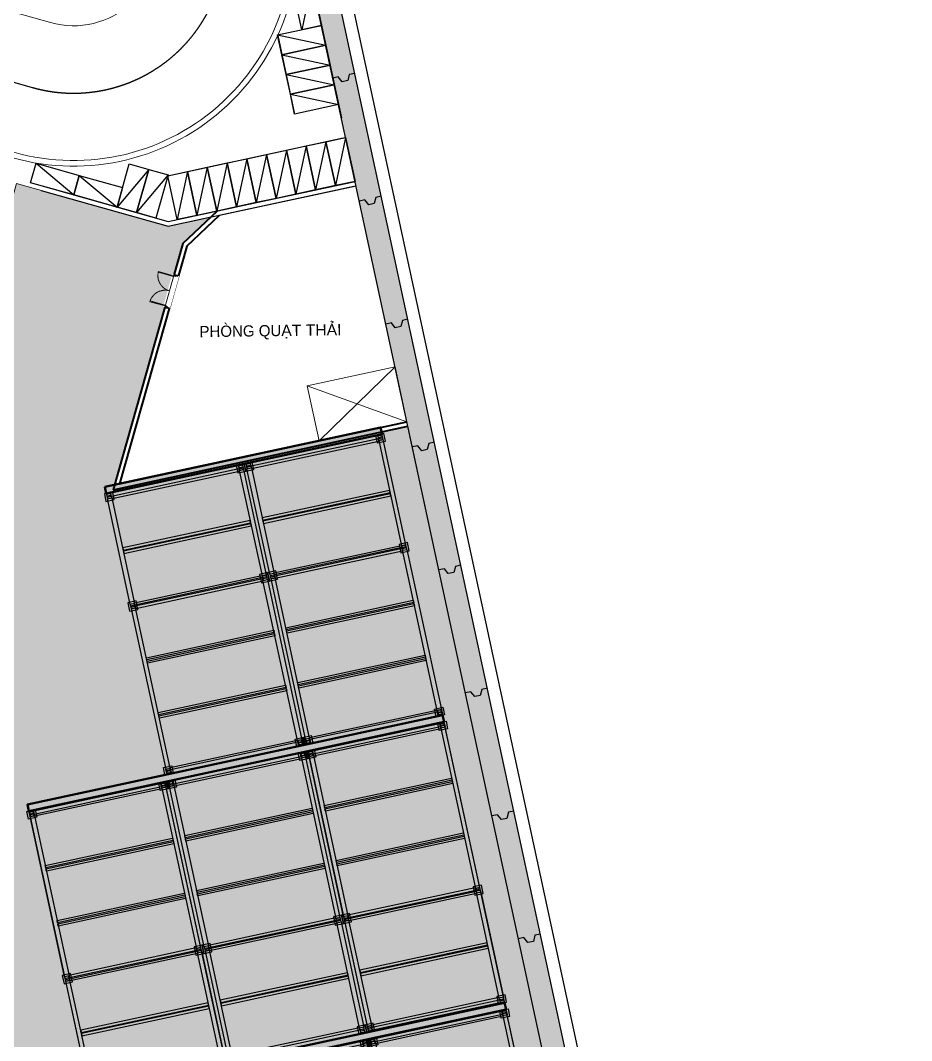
# Model space of a CAD drawing. Header units: millimetres. Extents: x -1534340 to 1713810, y -1348191 to 1114081.
# Drawn here: x 1336117 to 1375774, y 56595 to 102014 of the extents above; entities that cross this region are included whole.
import ezdxf

# ---------------------------------------------------------------- set-up
doc = ezdxf.new("R2010")
doc.units = ezdxf.units.MM
doc.header["$LTSCALE"] = 100
doc.set_wipeout_variables(frame=1)
for name, pattern in [('DASHDOT2', [0.5, 0.25, -0.125, 0, -0.125]), ('DASHED', [4.5, 3, -1.5]), ('HIDDEN', [0.375, 0.25, -0.125]), ('HIDDEN2', [0.1875, 0.125, -0.0625]), ('Xref_ST_MBDV Cot vach 30.7.2022$0$DASHDOT', [1, 0.5, -0.25, 0, -0.25])]:
    doc.linetypes.add(name, pattern=pattern)
for name, color, linetype in [('A-FLOR-STRS', 16, 'Continuous'), ('IDEA - dim', 251, 'Continuous'), ('KT-Kich thuoc', 9, 'Continuous'), ('xe cơ khí', 251, 'Continuous'), ('xemay', 39, 'Continuous'), ('Xref_ST_MBDV Cot vach 30.7.2022$0$Xref_ST_MBDV Cot vach 30.7.2022|Xref_ST_MBDV Cot vach 30.7.2022|Xref_ST_MBDV Cot vach 30.7.2022|Xref_ST_MBDV Cot vach 30.7.2022|A-CORE-OTLN', 2, 'Continuous'), ('Xref_ST_MBDV Cot vach 30.7.2022$0$Xref_ST_MBDV Cot vach 30.7.2022|Xref_ST_MBDV Cot vach 30.7.2022|Xref_ST_MBDV Cot vach 30.7.2022|Xref_ST_MBDV Cot vach 30.7.2022|A-WALL-PATT', 251, 'Continuous'), ('Xref_ST_MBDV Cot vach 30.7.2022$0$Xref_ST_MBDV Cot vach 30.7.2022|Xref_ST_MBDV Cot vach 30.7.2022|Xref_ST_MBDV Cot vach 30.7.2022|Xref_ST_MBDV Cot vach 30.7.2022|ccu12-Thay', 7, 'Continuous'), ('Xref_ST_MBDV Cot vach 30.7.2022$0$Xref_ST_MBDV Cot vach 30.7.2022|Xref_ST_MBDV Cot vach 30.7.2022|Xref_ST_MBDV Cot vach 30.7.2022|Xref_ST_MBDV Cot vach 30.7.2022|Site_plot line', 1, 'Xref_ST_MBDV Cot vach 30.7.2022$0$DASHDOT')]:
    doc.layers.add(name, color=color, linetype=linetype)
for name, color, linetype, lineweight in [('CUA', 37, 'Continuous', 13), ('GT NEW', 1, 'Continuous', 13), ('KT-Chu viet', 255, 'Continuous', 20), ('KT-GIAO THONG HAM', 42, 'Continuous', 13), ('KT-Net cat', 1, 'Continuous', 40), ('KT-Net cot', 2, 'Continuous', 50), ('KT-Net thay', 7, 'Continuous', 15), ('KT-Vat lieu', 250, 'Continuous', 9), ('SPE-MEP-HVAC', 140, 'Continuous', 0)]:
    doc.layers.add(name, color=color, linetype=linetype, lineweight=lineweight)
doc.styles.add('220126_HDN_HBA typical plan$0$211210_HDN_HBA_TYPICAL PLAN CORE OPT 1$0$HBA-Text', font='GOTHIC.TTF')

# ---------------------------------------------------------------- blocks, each defined once
blk = doc.blocks.new('Xref_ST_MBDV Cot vach 30.7.2022$0$Tuong Vay01-flat-1')
at = {"layer": 'Xref_ST_MBDV Cot vach 30.7.2022$0$Xref_ST_MBDV Cot vach 30.7.2022|Xref_ST_MBDV Cot vach 30.7.2022|Xref_ST_MBDV Cot vach 30.7.2022|Xref_ST_MBDV Cot vach 30.7.2022|A-WALL-PATT'}
h = blk.add_hatch(dxfattribs=at)
h.set_pattern_fill('ACET-2D-VATLIEU04', color=256, scale=50, pattern_type=2)
h.set_pattern_definition([(50, (-11139561.84, -1407213.45), (-225.902474, 189.5546825), [37.5, -412.5]), (355, (-11139561.84, -1407213.45), (32.127212, 367.215716), [30, -330]), (100.4514, (-11139531.95, -1407216.06), (-341.231527, -62.944187), [31.870095, -350.571056]), (46.1842, (-11139561.84, -1407113.45), (-319.180497, 306.252097), [56.25, -618.75]), (96.6356, (-11139517.37, -1407120.34), (-516.995922, -60.144022), [47.805144, -525.8565]), (351.1842, (-11139561.84, -1407113.45), (84.740774, 546.39543), [45, -495]), (21, (-11139511.84, -1407138.45), (-105.680822, 275.3079534), [37.5, -412.5]), (326, (-11139511.84, -1407138.45), (206.128805, 305.59852), [30, -330]), (71.4514, (-11139486.97, -1407155.22), (-328.963765, 110.380101), [31.870095, -350.571056]), (37.5, (-11139561.84, -1407213.45), (-78.1345294, 101.8269012), [0, -326, 0, -335, 0, -331.25]), (7.5, (-11139561.84, -1407213.45), (-23.2793464, 176.824191), [0, -191, 0, -318.5, 0, -126.25]), (327.5, (-11139673.34, -1407213.45), (71.9444175, 112.9301145), [0, -125, 0, -390, 0, -517.5000003]), (317.5, (-11139723.34, -1407213.45), (158.0205496, 172.449169), [0, -162.5, 0, -259, 0, -367.5]), (45, (-11139561.84, -1407213.45), (-150.260191, 150.260191), []), (45, (-11139561.84, -1407152.2), (-150.260191, 150.260191), [])])
h.paths.add_polyline_path([(-82665, -118500), (-81837, -121132), (-80903, -123728), (-79863, -126284), (-78720, -128795), (-77475, -131258), (-76131, -133667), (-74689, -136020), (-73153, -138312), (-71525, -140539), (-69807, -142699), (-68002, -144786), (-66114, -146798), (-64145, -148731), (-62100, -150582), (-59980, -152349), (-57790, -154027), (-55533, -155614), (-53213, -157109), (-50835, -158507), (-48401, -159807), (-45916, -161007), (-43385, -162104), (-40811, -163097), (-38198, -163985), (-35551, -164765), (-32875, -165436), (-30174, -165998), (-27451, -166448), (-24702, -166789), (-4397, -168938), (36420, -167648), (41836, -160719), (12445, -24368), (8473, -9249), (-4719, -5521), (-10557, -9947), (-34021, -27848), (-39777, -32009), (-41249, -35294), (-45787, -38574), (-49368, -38942), (-57644, -44924), (-59845, -46601), (-61969, -48362), (-64020, -50208), (-65993, -52137), (-67887, -54144), (-69696, -56226), (-71420, -58381), (-73054, -60604), (-74596, -62892), (-76043, -65242), (-77394, -67648), (-78645, -70107), (-79794, -72615), (-80841, -75168), (-81782, -77762), (-82617, -80392), (-83343, -83054), (-83961, -85743), (-84468, -88455), (-84865, -91186), (-85149, -93930), (-85321, -96684), (-85381, -99530), (-85329, -102201), (-85163, -104955), (-84886, -107701), (-84496, -110432), (-83996, -113146), (-83385, -115836)], flags=16)
h.paths.add_polyline_path([(-83625, -118781), (-82785, -121452), (-81837, -124086), (-80781, -126680), (-79621, -129228), (-78358, -131727), (-76994, -134172), (-75531, -136560), (-73973, -138886), (-72320, -141146), (-70577, -143337), (-68746, -145455), (-66829, -147497), (-64832, -149459), (-62755, -151337), (-60604, -153130), (-58382, -154833), (-56092, -156444), (-53738, -157960), (-51324, -159379), (-48854, -160699), (-46333, -161916), (-43764, -163030), (-41151, -164038), (-38500, -164938), (-35814, -165730), (-33098, -166411), (-30357, -166981), (-27595, -167438), (-24816, -167783), (-4434, -169940), (36920, -168633), (42913, -160966), (13418, -24135), (9295, -8442), (-4926, -4424), (-11163, -9151), (-34617, -27045), (-40580, -31355), (-42052, -34640), (-46156, -37607), (-49737, -37975), (-58240, -44121), (-60467, -45819), (-62623, -47605), (-64704, -49479), (-66707, -51435), (-68628, -53472), (-70465, -55586), (-72214, -57772), (-73872, -60029), (-75437, -62350), (-76905, -64734), (-78276, -67176), (-79545, -69672), (-80712, -72217), (-81774, -74808), (-82729, -77440), (-83576, -80109), (-84314, -82810), (-84940, -85539), (-85455, -88291), (-85857, -91062), (-86146, -93847), (-86321, -96642), (-86382, -99529), (-86328, -102241), (-86160, -105036), (-85879, -107821), (-85484, -110593), (-84976, -113347), (-84356, -116078)])
at = {"layer": 'Xref_ST_MBDV Cot vach 30.7.2022$0$Xref_ST_MBDV Cot vach 30.7.2022|Xref_ST_MBDV Cot vach 30.7.2022|Xref_ST_MBDV Cot vach 30.7.2022|Xref_ST_MBDV Cot vach 30.7.2022|A-CORE-OTLN', "color": 6}
for points in [[(42913, -160966), (13418, -24135), (9295, -8442), (-4926, -4424), (-11163, -9151), (-34617, -27045), (-40580, -31355), (-42052, -34640), (-46156, -37607), (-49737, -37975), (-58240, -44121), (-60467, -45819), (-62623, -47605), (-64704, -49479), (-66707, -51435), (-68628, -53472)], [(41836, -160719), (12445, -24368), (8473, -9249), (-4719, -5521), (-10557, -9947), (-34021, -27848), (-39777, -32009), (-41249, -35294), (-45787, -38574), (-49368, -38942), (-57644, -44924), (-59845, -46601), (-61969, -48362), (-64020, -50208), (-65993, -52137), (-67887, -54144), (-69696, -56226)]]:
    blk.add_lwpolyline(points, dxfattribs=at)
at = {"layer": 'Xref_ST_MBDV Cot vach 30.7.2022$0$Xref_ST_MBDV Cot vach 30.7.2022|Xref_ST_MBDV Cot vach 30.7.2022|Xref_ST_MBDV Cot vach 30.7.2022|Xref_ST_MBDV Cot vach 30.7.2022|ccu12-Thay', "ltscale": 10}
for points in [[(18728, -48769), (18484, -48822), (18414, -49093), (18170, -49146), (17995, -48927), (17751, -48980)], [(19908, -54244), (19664, -54296), (19594, -54567), (19350, -54620), (19175, -54402), (18931, -54454)], [(21088, -59718), (20844, -59770), (20774, -60041), (20530, -60094), (20355, -59876), (20111, -59929)], [(22268, -65192), (22024, -65245), (21954, -65516), (21710, -65568), (21535, -65350), (21291, -65403)], [(23448, -70666), (23204, -70719), (23134, -70990), (22890, -71043), (22715, -70824), (22471, -70877)], [(24628, -76141), (24384, -76193), (24314, -76464), (24070, -76517), (23895, -76299), (23651, -76351)], [(25808, -81615), (25564, -81668), (25494, -81938), (25250, -81991), (25075, -81773), (24831, -81826)], [(26988, -87089), (26744, -87142), (26674, -87413), (26430, -87465), (26255, -87247), (26011, -87300)]]:
    blk.add_lwpolyline(points, dxfattribs=at)
at = {"layer": 'Xref_ST_MBDV Cot vach 30.7.2022$0$Xref_ST_MBDV Cot vach 30.7.2022|Xref_ST_MBDV Cot vach 30.7.2022|Xref_ST_MBDV Cot vach 30.7.2022|Xref_ST_MBDV Cot vach 30.7.2022|Site_plot line', "ltscale": 5000}
blk.add_line((43505, -161101), (13953, -24007), dxfattribs=at)
blk = doc.blocks.new('*U225')
for p, q in [((674, 1376), (704, 1402)), ((1016, 1011), (689, 1389)), ((1001, 998), (1031, 1024)), ((-324, 513), (-355, 486)), ((-12, 121), (-340, 500)), ((3, 135), (-28, 108))]:
    blk.add_line(p, q)
for points in [[(1097, 949), (1066, 922), (608, 1452), (639, 1478)], [(1200, 906), (1155, 866), (1115, 912), (1123, 918), (1097, 949), (1134, 981)], [(38, 33), (68, 59), (-390, 588), (-420, 562)], [(65, -76), (111, -36), (72, 9), (64, 2), (38, 33), (0, 0)]]:
    blk.add_lwpolyline(points, close=True)
at = {"linetype": 'HIDDEN2'}
for centre, start, end in [((1097, 949), 130.8598, 220.8598), ((38, 33), 40.8598, 130.8597)]:
    blk.add_arc(centre, 700, start, end, dxfattribs=at)
blk = doc.blocks.new('A$C3E721162')
blk.add_wipeout([(0, -43), (0, 276), (1500, 276), (1500, -43)]).dxf.layer = 'KT-Kich thuoc'
at = {"layer": 'KT-Net cat'}
for p, q in [((0, 200), (0, 0)), ((1500, 200), (1500, 0))]:
    blk.add_line(p, q, dxfattribs=at)
at = {"layer": 'CUA', "rotation": 319.1402443640536}
blk.add_blockref('*U225', (0, 200), dxfattribs=at)
blk = doc.blocks.new('PQQQQQ')
at = {"layer": 'IDEA - dim', "color": 1}
for p, q in [((12618, -54897), (18742, -53577)), ((12714, -55081), (18784, -53772))]:
    blk.add_line(p, q, dxfattribs=at)
at = {"layer": 'KT-Net cat'}
for p, q in [((11070, -56350), (12618, -54897)), ((11247, -56458), (12714, -55081)), ((11070, -56350), (7974, -67304)), ((11247, -56458), (8257, -67039)), ((7974, -67304), (21091, -64477)), ((8257, -67039), (21049, -64281))]:
    blk.add_line(p, q, dxfattribs=at)
at = {"layer": 'SPE-MEP-HVAC', "linetype": 'HIDDEN', "ltscale": 1000}
blk.add_lwpolyline([(21049, -64281), (20522, -61838), (16612, -62680), (17139, -65124)], close=True, dxfattribs=at)
for points in [[(17141, -65128), (20522, -61838)], [(21049, -64281), (16612, -62680)]]:
    blk.add_lwpolyline(points, dxfattribs=at)
at = {"layer": 'KT-Chu viet', "insert": (14971, -59973), "char_height": 500, "width": 6105.49, "attachment_point": 2, "rotation": 0.7938, "style": '220126_HDN_HBA typical plan$0$211210_HDN_HBA_TYPICAL PLAN CORE OPT 1$0$HBA-Text'}
blk.add_mtext('PHÒNG QU{\\fArial|b0|i0|c0|p34;ẠT THẢI}', dxfattribs=at)
at = {"layer": 'KT-Kich thuoc', "rotation": 74.22122039211075}
blk.add_blockref('A$C3E721162', (10464, -59227), dxfattribs=at)
blk = doc.blocks.new('plot bike')
at = {"linetype": 'HIDDEN', "ltscale": 1000}
blk.add_line((0, 450), (2000, -450), dxfattribs=at)
blk.add_lwpolyline([(0, 450), (2000, 450), (2000, -450), (0, -450)], close=True, dxfattribs=at)
blk = doc.blocks.new('cot')
at = {"layer": 'xe cơ khí'}
for points in [[(11052751, 1251358), (11053091, 1251358), (11053091, 1250978), (11052751, 1250978)], [(11052801, 1251268), (11053001, 1251268), (11053001, 1251252), (11052801, 1251252)], [(11052801, 1251268), (11053001, 1251268), (11053001, 1251068), (11052801, 1251068)], [(11052801, 1251084), (11053001, 1251084), (11053001, 1251068), (11052801, 1251068)], [(11052921, 1251252), (11052921, 1251084), (11052881, 1251084), (11052881, 1251252)]]:
    blk.add_lwpolyline(points, close=True, dxfattribs=at)
blk = doc.blocks.new('bbbb5')
at = {"layer": 'xe cơ khí'}
for points in [[(7840, 6380), (7460, 6380), (7460, 6000), (7840, 6000)], [(175, 6090), (275, 6090), (275, 290), (175, 290)], [(7550, 6290), (250, 6290), (250, 6090), (7550, 6090)], [(2525, 6090), (2625, 6090), (2625, 290), (2525, 290)], [(2675, 6090), (2775, 6090), (2775, 290), (2675, 290)], [(5025, 6090), (5125, 6090), (5125, 290), (5025, 290)], [(5175, 6090), (5275, 6090), (5275, 290), (5175, 290)], [(7625, 6090), (7525, 6090), (7525, 290), (7625, 290)], [(7750, 6290), (7550, 6290), (7550, 6274), (7750, 6274)], [(7750, 6290), (7550, 6290), (7550, 6090), (7750, 6090)], [(7750, 6106), (7550, 6106), (7550, 6090), (7750, 6090)], [(7630, 6274), (7630, 6106), (7670, 6106), (7670, 6274)], [(7675, 6090), (7775, 6090), (7775, 290), (7675, 290)], [(7750, 6290), (12550, 6290), (12550, 6090), (7750, 6090)], [(10125, 6090), (10025, 6090), (10025, 290), (10125, 290)], [(10275, 6090), (10175, 6090), (10175, 290), (10275, 290)], [(12625, 6090), (12525, 6090), (12525, 290), (12625, 290)], [(250, 290), (7550, 290), (7550, 90), (250, 90)], [(7840, 380), (7460, 380), (7460, 0), (7840, 0)], [(7750, 290), (7550, 290), (7550, 274), (7750, 274)], [(7750, 290), (7550, 290), (7550, 90), (7750, 90)], [(7750, 106), (7550, 106), (7550, 90), (7750, 90)], [(7630, 274), (7630, 106), (7670, 106), (7670, 274)], [(12550, 290), (7750, 290), (7750, 90), (12550, 90)]]:
    blk.add_lwpolyline(points, close=True, dxfattribs=at)
for p in [(-11052751, -1244978), (-11052751, -1250978)]:
    blk.add_blockref('cot', p, dxfattribs=at)
at = {"layer": 'xe cơ khí', "xscale": -1}
for p in [(11065551, -1244978), (11065551, -1250978)]:
    blk.add_blockref('cot', p, dxfattribs=at)
blk = doc.blocks.new('jfgjghjfgjgfgjd')
at = {"layer": 'KT-Vat lieu'}
h = blk.add_hatch(dxfattribs=at)
h.set_pattern_fill('BTCT', color=256, scale=40)
h.set_pattern_definition([(50, (0, 0), (286.90407, -25.10085), [30, -330]), (355, (0, 0), (-55.50053, 300.87685), [24, -264]), (100.4514, (23.9, -2.1), (231.40375, 275.7758), [25.4961, -280.45684]), (46.1842, (0, 80), (426.8964, -66.2076), [45, -495]), (96.6356, (35.57, 74.5), (373.8651, 389.6471), [38.2441, -420.6852]), (351.1842, (0, 80), (373.8648, 389.6474), [36, -396]), (21, (40, 60), (238.76282, -161.04756), [30, -330]), (326, (40, 60), (97.32613, 290.06), [24, -264]), (71.4514, (59.9, 46.58), (336.08905, 129.0122), [25.4961, -280.45684]), (37.5, (0, 0), (4.86394, 133.15754), [0, -260.8, 0, -268, 0, -265]), (7.5, (0, 0), (105.22781, 157.76468), [0, -152.8, 0, -254.8, 0, -101]), (327.5, (-89.2, 0), (213.528974, -9.02195), [0, -100, 0, -312, 0, -414]), (317.5, (-129.2, 0), (233.27447, 40.042), [0, -130, 0, -207.2, 0, -294]), (45, (0, 0), (-106.06602, 106.06602), []), (45, (70.71, 0), (-106.06602, 106.06602), [])])
h.paths.add_polyline_path([(-13396, -109948), (-13298, -110231), (-1435, -106136), (-1533, -105852)])
h.paths.add_polyline_path([(-54055, -122716), (-54339, -122814), (-60507, -104948), (-60223, -104850)])
h.paths.add_polyline_path([(-41672, -118441), (-41956, -118538), (-48124, -100673), (-47840, -100575)])
h.paths.add_polyline_path([(-29290, -114165), (-29573, -114263), (-35741, -96398), (-35458, -96300)])
h.paths.add_polyline_path([(-6380, -130271), (-6477, -129987), (5385, -125891), (5483, -126175)])
h.paths.add_polyline_path([(22854, -77761), (22791, -77468), (4315, -81450), (4378, -81743)])
h.paths.add_polyline_path([(25614, -90567), (25551, -90273), (7075, -94256), (7138, -94549)])
h.paths.add_polyline_path([(28374, -103373), (28311, -103079), (9836, -107062), (9899, -107355)])
h.paths.add_polyline_path([(31072, -115885), (31135, -116178), (12659, -120161), (12596, -119868)])
h.paths.add_polyline_path([(34274, -130744), (34211, -130451), (15736, -134433), (15799, -134726)])
h.paths.add_polyline_path([(-9937, -119967), (-9839, -120251), (2024, -116155), (1926, -115872)])
h.paths.add_polyline_path([(-16907, -109890), (-17190, -109988), (-23358, -92123), (-23075, -92025)])
h.paths.add_polyline_path([(-66722, -127089), (-66438, -126991), (-70534, -115128), (-70817, -115226)])
h.paths.add_polyline_path([(7762, -67306), (7825, -67599), (20093, -64955), (20030, -64662)])
h.paths.add_polyline_path([(-3736, -137927), (-3834, -137643), (8029, -133548), (8127, -133831)])
h.paths.add_polyline_path([(-5280, -105876), (-5564, -105974), (-9660, -94111), (-9376, -94013)])
at = {"layer": 'KT-Net cot'}
for points in [[(7762, -67306), (7825, -67599), (20093, -64955), (20030, -64662)], [(22854, -77761), (22791, -77468), (4315, -81450), (4378, -81743)], [(25614, -90567), (25551, -90273), (7075, -94256), (7138, -94549)]]:
    blk.add_lwpolyline(points, close=True, dxfattribs=at)
at = {"layer": 'xe cơ khí'}
for points in [[(25540, -90225), (22864, -77810), (16803, -79116), (19480, -91531)], [(13125, -92901), (10449, -80486), (4389, -81792), (7065, -94207)], [(28301, -103030), (25625, -90616), (19564, -91922), (22240, -104337)], [(22093, -104368), (19417, -91954), (13356, -93260), (16032, -105675)]]:
    blk.add_lwpolyline(points, close=True, dxfattribs=at)
for p, rotation in [((22878, -77449), 102.1642570564203), ((16671, -78787), 102.1642570564203), ((16705, -79086), 282.1642570564219), ((10498, -80424), 282.1642570564219), ((4290, -81762), 282.1642570564219), ((19465, -91892), 282.1642570564219), ((13258, -93230), 282.1642570564219)]:
    blk.add_blockref('bbbb5', p, dxfattribs=dict(at, rotation=rotation))

msp = doc.modelspace()

# ---------------------------------------------------------------- hatches: boundary and pattern name
at = {"layer": 'KT-Kich thuoc', "true_color": 0x939598}
h = msp.add_hatch(color=252, dxfattribs=at)
h.dxf.hatch_style = 1
h.paths.add_polyline_path([(1326834.7, 42677.3), (1323603.9, 52035.2), (1328519.2, 53732.2), (1331750, 44374.3)], flags=16)
h.paths.add_polyline_path([(1255832.6, 15307.5), (1253549.6, 19631.1), (1252406.4, 22142.3), (1251366.6, 24698.1), (1250431.9, 27294.1), (1249603.8, 29926.1), (1248883.9, 32589.7), (1248273.2, 35280.5), (1247772.8, 37994), (1247643.5, 38901.7), (1246914.4, 47561.1), (1246994.6, 52488.8), (1247298.4, 56215.6), (1247404.7, 57240.5), (1247800.9, 59971.1), (1248308.2, 62683.3), (1248925.8, 65372.5), (1249042.3, 65799.3), (1252239.3, 63159.1), (1267698.6, 50003.2), (1287884.1, 74445.6), (1295792.2, 67914.4), (1317246.2, 61852.1), (1323940.8, 64169), (1327052.6, 63289.7), (1335944.5, 94757.5), (1342690.9, 92851.2), (1344604.1, 93263.6), (1343338.8, 92075.8), (1340243.5, 81121.8), (1353360.4, 83949.2), (1364383.1, 32812.9), (1344729.8, 28598.7), (1345153.5, 26633), (1357509.7, 29296.4), (1358046.3, 26854.7), (1365329.4, 28422.8), (1367499.4, 18355.7), (1347850.7, 14120.4), (1340143.9, 15005.7), (1327855.7, 10763.2), (1327676.2, 11283.1), (1326967.2, 11038.3), (1318074.3, 36796.4)])

# ---------------------------------------------------------------- block references
msp.add_blockref('Xref_ST_MBDV Cot vach 30.7.2022$0$Tuong Vay01-flat-1', (1332269.3, 148426.1))

# ---------------------------------------------------------------- next in the draw order: block references
msp.add_blockref('PQQQQQ', (1332269.3, 148426.1))

# ---------------------------------------------------------------- next in the draw order: linework, layer by layer
at = {"layer": 'A-FLOR-STRS', "linetype": 'DASHDOT2', "ltscale": 3000}
msp.add_line((1309591.8, 106672.4), (1336644.8, 99028), dxfattribs=at)
msp.add_arc((1338480.2, 105523.7), 6750, 254.22122, 12.16426, dxfattribs=at)
at = {"layer": 'GT NEW', "color": 31}
msp.add_arc((1338480.2, 105523.7), 10000, 254.22122, 12.16426, dxfattribs=at)
at = {"layer": 'IDEA - dim', "color": 1}
for p, q in [((1336812, 94720.2), (1342697.4, 93057.2)), ((1342690.9, 92851.2), (1350949.9, 94631.5)), ((1342697.4, 93057.2), (1350907.8, 94827)), ((1337046.3, 94446.2), (1342690.9, 92851.2))]:
    msp.add_line(p, q, dxfattribs=at)
at = {"layer": 'KT-GIAO THONG HAM'}
msp.add_line((1310407.5, 109559.4), (1337460.5, 101915), dxfattribs=at)
for radius in [9750, 3750]:
    msp.add_arc((1338480.2, 105523.7), radius, 254.22122, 12.16426, dxfattribs=at)
at = {"layer": 'KT-Kich thuoc'}
msp.add_line((1349186.7, 103311.6), (1350400.2, 97681.9), dxfattribs=at)
at = {"layer": 'KT-Net thay', "linetype": 'HIDDEN', "ltscale": 3000}
msp.add_lwpolyline([(1247298.4, 56215.6), (1247404.7, 57240.5), (1247800.9, 59971.1), (1248308.2, 62683.3), (1248925.8, 65372.5), (1249042.3, 65799.3), (1252239.3, 63159.1), (1267698.6, 50003.2), (1287884.1, 74445.6), (1295792.2, 67914.4), (1317246.2, 61852.1), (1323940.8, 64169), (1327052.6, 63289.7), (1335944.5, 94757.5), (1342690.9, 92851.2), (1344604.1, 93263.6), (1343338.8, 92075.8), (1340243.5, 81121.8), (1353360.4, 83949.2), (1364383.1, 32812.9)], dxfattribs=at)
at = {"layer": 'xemay'}
for p, q in [((1347564.9, 101344.1), (1348318.7, 97847.2)), ((1342672.9, 95097.8), (1350486.4, 96782.1))]:
    msp.add_line(p, q, dxfattribs=at)

# ---------------------------------------------------------------- next in the draw order: block references
at = {"layer": 'KT-Net cat', "linetype": 'DASHED'}
msp.add_blockref('jfgjghjfgjgfgjd', (1332115.1, 148553.5), dxfattribs=at)
at = {"layer": 'xemay'}
for p, rotation in [((1348653.9, 103648), 282.1642570564067), ((1347654.9, 100926.4), 12.16425705641241), ((1347844.6, 100046.6), 12.16425705641241), ((1348034.2, 99166.8), 12.16425705641241), ((1348223.9, 98287.1), 12.16425705641241), ((1350149.4, 96709.9), 282.1642570563989), ((1348390.5, 96330.8), 282.1642570563989), ((1349269.9, 96520.3), 282.1642570563989), ((1345751.7, 95762), 282.1642570563989), ((1346631.3, 95951.6), 282.1642570563989), ((1347510.9, 96141.2), 282.1642570563989), ((1336688.5, 95222.7, 0), 344.221215353687), ((1341392.3, 95504.3, 0), 254.2212153536783), ((1342258.4, 95259.5, 0), 254.2212153536783), ((1343992.5, 95382.8), 282.1642570563989), ((1344872.1, 95572.4), 282.1642570563989), ((1338613.1, 94678.9, 0), 344.221215353687), ((1343112.7, 95193.1), 282.1642570563989)]:
    msp.add_blockref('plot bike', p, dxfattribs=dict(at, rotation=rotation))

doc.saveas('drawing.dxf')
